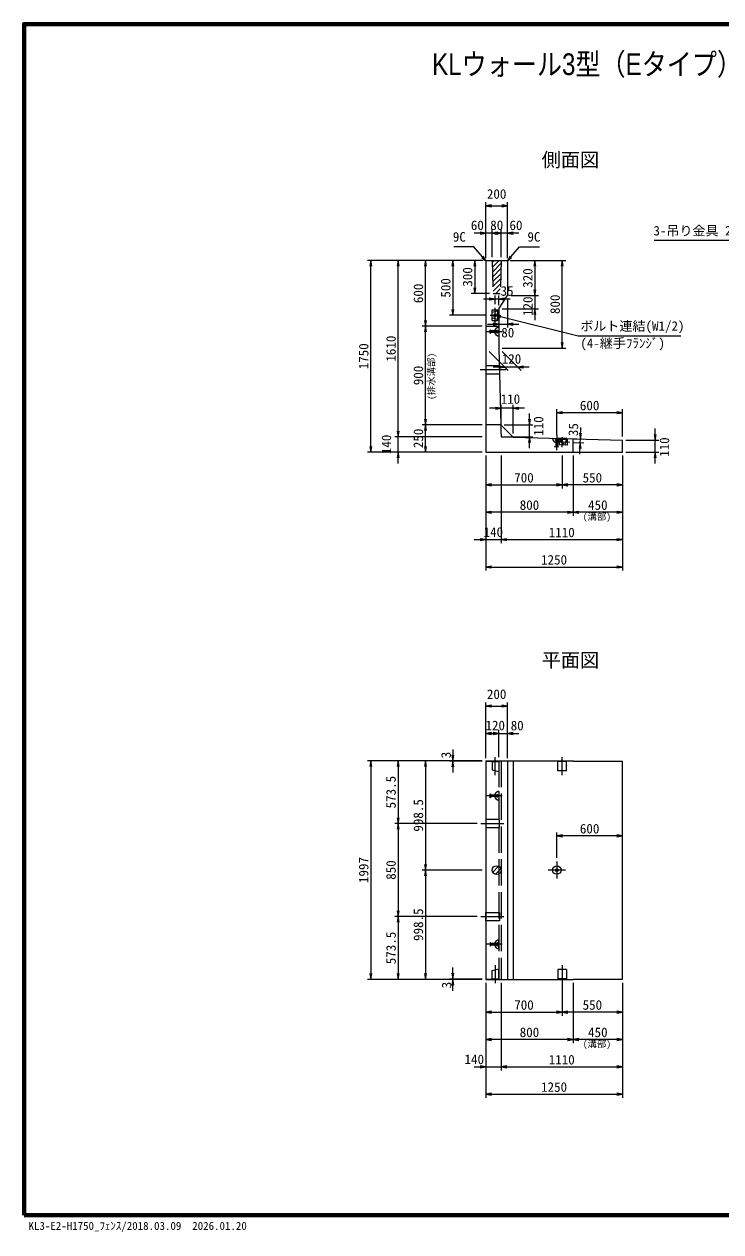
# Model space of a CAD drawing. Units: millimetres at full size, sheet at 1:40. Extents: x 124888 to 140688, y 10657 to 21690.
# Drawn here: x 124888 to 131257, y 10657 to 21690 of the extents above; entities that cross this region are included whole.
import ezdxf
from ezdxf.enums import TextEntityAlignment as Align

# ---------------------------------------------------------------- set-up
doc = ezdxf.new("R2010")
doc.units = ezdxf.units.MM
doc.header["$LTSCALE"] = 40
doc.linetypes.add('CHAIN', pattern=[18.5, 12, -1.5, 3.5, -1.5])
doc.linetypes.add('DASHED', pattern=[7.5, 6, -1.5])
for name, color, linetype, lineweight in [('01図枠', 1, 'Continuous', 70), ('中心', 6, 'CHAIN', 9), ('外形線', 7, 'Continuous', 13), ('寸法', 2, 'Continuous', 9), ('細線', 4, 'Continuous', 9)]:
    doc.layers.add(name, color=color, linetype=linetype, lineweight=lineweight)
doc.layers.add('文字', color=7, linetype='Continuous')
doc.styles.add('ＭＳ ゴシック', font='')
doc.styles.add('ＭＳ Ｐゴシック', font='')
doc.styles.get('ＭＳ ゴシック').set_extended_font_data('MS Gothic')
doc.styles.get('ＭＳ Ｐゴシック').set_extended_font_data('MS PGothic')

# ---------------------------------------------------------------- blocks, each defined once
blk = doc.blocks.new('open_arrow')
at = {"color": 0, "linetype": 'Continuous', "lineweight": -2}
blk.add_lwpolyline([(7.5, 1.25), (0, 0), (7.5, -1.25)], dxfattribs=at)

msp = doc.modelspace()

# ---------------------------------------------------------------- hatches: boundary and pattern name
at = {"layer": '細線'}
h = msp.add_hatch(dxfattribs=at)
h.set_pattern_fill('USER', color=256, style=0, pattern_type=2)
h.set_pattern_definition([(45, (3485.52, 14346.24), (-22.45064, 22.45064), [])])
h.paths.add_polyline_path([(129247.13, 19530.48), (129167.13, 19530.48), (129174.63, 19230.48), (129239.63, 19230.48)])
h = msp.add_hatch(dxfattribs=at)
h.set_pattern_fill('USER', color=256, style=0, pattern_type=2)
h.set_pattern_definition([(45, (17416.1, -61.74), (-22.45064, 22.45064), [])])
h.paths.add_polyline_path([(129167.13, 13962.01, -1), (129247.13, 13962.01, -1)])

# ---------------------------------------------------------------- linework, layer by layer
at = {"layer": '01図枠'}
msp.add_lwpolyline([(124887.54, 10809.99), (140687.54, 10809.99), (140687.54, 21689.99), (124887.54, 21689.99)], close=True, dxfattribs=at)
at = {"layer": '中心'}
for p, q in [((129192.13, 18961.98), (129192.13, 19098.98)), ((129147.13, 19030.48), (129237.13, 19030.48)), ((129257.13, 18880.48), (129118.13, 18880.48)), ((129294.47, 18530.48), (129057.13, 18530.48)), ((129757.94, 17936.69), (129754.18, 17797.74)), ((129805.91, 17825.35), (129808.34, 17915.32)), ((129875.6, 17868.48), (129738.65, 17872.18)), ((129192.13, 14829.51), (129192.13, 14994.51)), ((129807.13, 14829.51), (129807.13, 14994.51)), ((129257.13, 14640.51), (129118.13, 14640.51)), ((129062.13, 14387.01), (129272.13, 14387.01)), ((129757.13, 14040.51), (129757.13, 13883.51)), ((129835.63, 13962.01), (129678.63, 13962.01)), ((129062.13, 13537.01), (129272.13, 13537.01)), ((129257.13, 13283.51), (129118.13, 13283.51)), ((129192.13, 13094.51), (129192.13, 12929.51)), ((129807.13, 13094.51), (129807.13, 12929.51))]:
    msp.add_line(p, q, dxfattribs=at)
at = {"layer": '外形線'}
for p, q in [((129116.13, 19530.48), (129107.13, 19521.48)), ((129116.13, 19530.48), (129298.13, 19530.48)), ((129298.13, 19530.48), (129307.13, 19521.48)), ((129107.13, 19521.48), (129107.13, 17780.48)), ((129307.13, 19521.48), (129307.13, 19210.48)), ((129227.13, 19090.48), (129307.13, 19210.48)), ((129227.13, 19090.48), (129227.13, 18730.48)), ((129227.13, 18730.48), (129244.41, 18030.48)), ((129244.41, 18030.48), (129357.13, 17917.51)), ((129245.89, 17970.47), (129247.13, 17920.48)), ((129247.13, 17920.48), (129297.11, 17919.13)), ((129357.13, 17917.51), (130357.13, 17890.48)), ((130357.13, 17780.48), (130357.13, 17890.48)), ((129107.13, 17780.48), (130357.13, 17780.48)), ((129107.13, 14960.51), (129907.13, 14960.51)), ((129107.13, 14960.51), (129107.13, 12963.51)), ((129307.13, 14960.51), (129307.13, 12963.51)), ((129910.13, 14957.51), (129907.13, 14960.51)), ((129910.13, 14957.51), (130357.13, 14957.51)), ((130357.13, 12966.51), (130357.13, 14957.51)), ((129107.13, 12963.51), (129907.13, 12963.51)), ((129907.13, 12963.51), (129910.13, 12966.51)), ((129910.13, 12966.51), (130357.13, 12966.51))]:
    msp.add_line(p, q, dxfattribs=at)
at = {"layer": '外形線', "linetype": 'DASHED'}
for p, q in [((129167.13, 19530.48), (129174.63, 19230.48)), ((129247.13, 19530.48), (129239.63, 19230.48)), ((129174.63, 19230.48), (129239.63, 19230.48))]:
    msp.add_line(p, q, dxfattribs=at)
at = {"layer": '外形線'}
msp.add_circle((129207.13, 13962.01), 40, dxfattribs=at)
at = {"layer": '寸法'}
for p, q in [((129107.13, 19553.48), (129107.13, 20062.48)), ((129107.13, 20030.48), (129307.13, 20030.48)), ((129307.13, 19553.48), (129307.13, 20062.48)), ((129271.13, 19780.48), (129003.13, 19780.48)), ((129107.13, 19553.48), (129107.13, 19812.48)), ((129411.13, 19780.48), (129143.13, 19780.48)), ((129271.13, 19780.48), (129143.13, 19780.48)), ((129167.13, 19562.48), (129167.13, 19812.48)), ((129167.13, 19562.48), (129167.13, 19812.48)), ((129247.13, 19562.48), (129247.13, 19812.48)), ((129247.13, 19562.48), (129247.13, 19812.48)), ((129307.13, 19553.48), (129307.13, 19812.48)), ((129084.13, 19530.48), (128025.13, 19530.48)), ((128057.13, 17780.48), (128057.13, 19530.48)), ((129084.13, 19530.48), (128275.13, 19530.48)), ((128307.13, 17920.48), (128307.13, 19530.48)), ((129084.13, 19530.48), (128525.13, 19530.48)), ((128557.13, 18930.48), (128557.13, 19530.48)), ((129084.13, 19530.48), (128775.13, 19530.48)), ((128807.13, 19530.48), (128807.13, 19030.48)), ((129084.13, 19530.48), (128975.13, 19530.48)), ((129007.13, 19530.48), (129007.13, 19230.48)), ((129330.13, 19530.48), (129839.13, 19530.48)), ((129330.13, 19530.48), (129589.13, 19530.48)), ((129557.13, 19530.48), (129557.13, 19210.48)), ((129807.13, 18730.48), (129807.13, 19530.48)), ((129557.13, 19314.48), (129557.13, 18986.48)), ((129142.63, 19230.48), (128975.13, 19230.48)), ((129192.13, 19130.98), (129192.13, 19210.68)), ((129227.13, 19122.48), (129227.13, 19210.68)), ((129339.13, 19210.48), (129589.13, 19210.48)), ((129339.13, 19210.48), (129589.13, 19210.48)), ((129331.13, 19178.68), (129088.13, 19178.68)), ((129259.13, 19090.48), (129589.13, 19090.48)), ((129307.13, 19178.48), (129307.13, 18917.41)), ((129115.13, 19030.48), (128775.13, 19030.48)), ((129227.13, 19058.48), (129227.13, 18917.41)), ((129075.13, 18930.48), (128525.13, 18930.48)), ((129075.13, 18930.48), (128525.13, 18930.48)), ((128557.13, 18030.48), (128557.13, 18930.48)), ((129123.13, 18949.41), (129411.13, 18949.41)), ((129139.13, 18698.48), (129312.08, 18525.53)), ((129259.13, 18730.48), (129839.13, 18730.48)), ((129259.13, 18698.48), (129432.08, 18525.53)), ((129504.08, 18557.53), (129176.08, 18557.53)), ((129247.13, 17952.48), (129247.13, 18212.44)), ((129357.13, 17949.51), (129357.13, 18212.44)), ((129461.13, 18180.44), (129143.13, 18180.44)), ((129507.07, 17816.48), (129507.07, 18134.48)), ((129757.13, 17938.7), (129757.13, 18172.39)), ((130357.13, 18140.39), (129757.13, 18140.39)), ((130357.13, 17922.48), (130357.13, 18172.39)), ((128307.13, 17676.48), (128307.13, 18024.48)), ((129075.13, 18030.48), (128525.13, 18030.48)), ((129075.13, 18030.48), (128525.13, 18030.48)), ((128557.13, 17780.48), (128557.13, 18030.48)), ((129276.41, 18030.48), (129539.07, 18030.48)), ((129969, 17761.92), (129975.56, 18004.83)), ((130657.13, 17676.48), (130657.13, 17994.48)), ((129075.13, 17920.48), (128275.13, 17920.48)), ((129075.13, 17920.48), (128275.13, 17920.48)), ((129279.13, 17920.48), (129539.07, 17920.48)), ((129880.05, 17903.37), (130004.74, 17900)), ((130389.13, 17890.48), (130689.13, 17890.48)), ((129075.13, 17780.48), (128025.13, 17780.48)), ((129075.13, 17780.48), (128275.13, 17780.48)), ((129075.13, 17780.48), (128525.13, 17780.48)), ((129907.59, 17867.62), (130003.79, 17865.02)), ((130389.13, 17780.48), (130689.13, 17780.48)), ((129107.13, 17748.48), (129107.13, 16698.48)), ((129107.13, 17748.48), (129107.13, 16948.48)), ((129107.13, 17748.48), (129107.13, 17198.48)), ((129107.13, 17748.48), (129107.13, 17448.48)), ((129247.13, 17748.48), (129247.13, 16948.48)), ((129247.13, 17748.48), (129247.13, 16948.48)), ((129807.13, 17748.48), (129807.13, 17448.48)), ((129807.13, 17748.48), (129807.13, 17448.48)), ((129907.13, 17748.48), (129907.13, 17198.48)), ((129907.13, 17748.48), (129907.13, 17198.48)), ((130357.13, 17748.48), (130357.13, 16698.48)), ((130357.13, 17748.48), (130357.13, 16948.48)), ((130357.13, 17748.48), (130357.13, 17448.48)), ((130357.13, 17748.48), (130357.13, 17198.48)), ((129107.13, 17480.48), (129807.13, 17480.48)), ((130357.13, 17480.48), (129807.13, 17480.48)), ((129907.13, 17230.48), (129107.13, 17230.48)), ((130357.13, 17230.48), (129907.13, 17230.48)), ((129003.13, 16980.48), (129351.13, 16980.48)), ((129247.13, 16980.48), (130357.13, 16980.48)), ((129107.13, 16730.48), (130357.13, 16730.48)), ((129107.13, 14983.51), (129107.13, 15492.51)), ((129107.13, 15460.51), (129307.13, 15460.51)), ((129307.13, 14983.51), (129307.13, 15492.51)), ((129107.13, 14992.51), (129107.13, 15242.51)), ((129227.13, 14992.51), (129227.13, 15242.51)), ((129227.13, 14992.51), (129227.13, 15242.51)), ((129307.13, 14992.51), (129307.13, 15242.51)), ((129227.13, 15210.51), (129107.13, 15210.51)), ((129123.13, 15210.51), (129411.13, 15210.51)), ((128807.13, 15064.51), (128807.13, 14853.51)), ((129075.13, 14960.51), (128025.13, 14960.51)), ((128057.13, 14960.51), (128057.13, 12963.51)), ((129075.13, 14960.51), (128275.13, 14960.51)), ((128307.13, 14960.51), (128307.13, 14387.01)), ((129075.13, 14960.51), (128525.13, 14960.51)), ((128557.13, 14960.51), (128557.13, 13962.01)), ((129075.13, 14960.51), (128775.13, 14960.51)), ((129075.13, 14957.51), (128775.13, 14957.51)), ((129030.13, 14387.01), (128275.13, 14387.01)), ((129030.13, 14387.01), (128275.13, 14387.01)), ((128307.13, 14387.01), (128307.13, 13537.01)), ((129757.13, 14072.51), (129757.13, 14306.2)), ((130357.13, 14274.2), (129757.13, 14274.2)), ((130357.13, 14056.29), (130357.13, 14306.2)), ((129076.13, 13962.01), (128525.13, 13962.01)), ((129076.13, 13962.01), (128525.13, 13962.01)), ((128557.13, 13962.01), (128557.13, 12963.51)), ((129030.13, 13537.01), (128275.13, 13537.01)), ((129030.13, 13537.01), (128275.13, 13537.01)), ((128307.13, 13537.01), (128307.13, 12963.51)), ((128807.13, 12859.51), (128807.13, 13070.51)), ((129075.13, 12963.51), (128025.13, 12963.51)), ((129075.13, 12963.51), (128275.13, 12963.51)), ((129075.13, 12963.51), (128525.13, 12963.51)), ((129075.13, 12966.51), (128775.13, 12966.51)), ((129075.13, 12963.51), (128775.13, 12963.51)), ((129107.13, 12931.51), (129107.13, 11881.51)), ((129107.13, 12931.51), (129107.13, 12131.51)), ((129107.13, 12931.51), (129107.13, 12381.51)), ((129107.13, 12931.51), (129107.13, 12631.51)), ((129247.13, 12931.51), (129247.13, 12131.51)), ((129247.13, 12931.51), (129247.13, 12131.51)), ((129807.13, 12931.51), (129807.13, 12631.51)), ((129807.13, 12931.51), (129807.13, 12631.51)), ((129907.13, 12931.51), (129907.13, 12381.51)), ((129907.13, 12931.51), (129907.13, 12381.51)), ((130357.13, 12931.51), (130357.13, 11881.51)), ((130357.13, 12931.51), (130357.13, 12131.51)), ((130357.13, 12931.51), (130357.13, 12631.51)), ((130357.13, 12931.51), (130357.13, 12381.51)), ((129107.13, 12663.51), (129807.13, 12663.51)), ((130357.13, 12663.51), (129807.13, 12663.51)), ((129907.13, 12413.51), (129107.13, 12413.51)), ((130357.13, 12413.51), (129907.13, 12413.51)), ((129003.13, 12163.51), (129351.13, 12163.51)), ((129247.13, 12163.51), (130357.13, 12163.51)), ((129107.13, 11913.51), (130357.13, 11913.51))]:
    msp.add_line(p, q, dxfattribs=at)
at = {"layer": '寸法', "color": 3, "linetype": 'DASHED'}
for p, q in [((129148.13, 18862.98), (129148.13, 18897.98)), ((129148.13, 18897.98), (129155.79, 18887.48)), ((129155.79, 18873.48), (129148.13, 18862.98)), ((129207.79, 18887.48), (129155.79, 18887.48)), ((129155.79, 18887.48), (129155.79, 18873.48)), ((129207.79, 18873.48), (129155.79, 18873.48)), ((129207.79, 18867.98), (129207.79, 18892.98)), ((129207.79, 18892.98), (129216.13, 18892.98)), ((129216.13, 18867.98), (129207.79, 18867.98)), ((129216.13, 18892.98), (129216.13, 18867.98)), ((129227.13, 18918.98), (129227.13, 18841.98)), ((129718.64, 17907.74), (129795.61, 17905.66)), ((129744.11, 17887.7), (129744.33, 17896.04)), ((129769.1, 17887.03), (129744.11, 17887.7)), ((129744.33, 17896.04), (129769.32, 17895.36)), ((129749.61, 17887.56), (129748.2, 17835.57)), ((129763.6, 17887.18), (129762.2, 17835.2)), ((129769.32, 17895.36), (129769.1, 17887.03)), ((129737.5, 17828.2), (129748.2, 17835.57)), ((129772.49, 17827.25), (129737.5, 17828.2)), ((129748.2, 17835.57), (129762.2, 17835.2)), ((129762.2, 17835.2), (129772.49, 17827.25)), ((129227.13, 14679.01), (129227.13, 14602.01)), ((129148.13, 14623.01), (129148.13, 14658.01)), ((129148.13, 14658.01), (129155.79, 14647.51)), ((129155.79, 14633.51), (129148.13, 14623.01)), ((129207.79, 14647.51), (129155.79, 14647.51)), ((129155.79, 14647.51), (129155.79, 14633.51)), ((129207.79, 14633.51), (129155.79, 14633.51)), ((129207.79, 14628.01), (129207.79, 14653.01)), ((129207.79, 14653.01), (129216.13, 14653.01)), ((129216.13, 14628.01), (129207.79, 14628.01)), ((129216.13, 14653.01), (129216.13, 14628.01)), ((129155.79, 13290.51), (129148.13, 13301.01)), ((129148.13, 13301.01), (129148.13, 13266.01)), ((129148.13, 13266.01), (129155.79, 13276.51)), ((129207.79, 13290.51), (129155.79, 13290.51)), ((129155.79, 13276.51), (129155.79, 13290.51)), ((129207.79, 13276.51), (129155.79, 13276.51)), ((129216.13, 13296.01), (129207.79, 13296.01)), ((129207.79, 13296.01), (129207.79, 13271.01)), ((129207.79, 13271.01), (129216.13, 13271.01)), ((129216.13, 13271.01), (129216.13, 13296.01)), ((129227.13, 13245.01), (129227.13, 13322.01))]:
    msp.add_line(p, q, dxfattribs=at)
at = {"layer": '寸法'}
for points in [[(129111.6, 19525.96), (129077.43, 19565.15), (128997.65, 19656.62), (128815.9, 19656.62)], [(129302.65, 19525.96), (129336.83, 19565.15), (129416.6, 19656.62), (129598.35, 19656.62)], [(132343.5, 18880.48), (132316.69, 18925.04), (131842.63, 19713.06), (130646.08, 19713.06)], [(129192.13, 19030.48), (129242.6, 19017.98), (129952.01, 18842.36), (130890.61, 18842.36)]]:
    msp.add_lwpolyline(points, dxfattribs=at)
at = {"layer": '寸法', "color": 3}
for radius in [38.5, 12.5]:
    msp.add_circle((129757.13, 13962.01), radius, dxfattribs=at)
at = {"layer": '寸法', "color": 3, "linetype": 'DASHED'}
for centre, start, end in [((129227.13, 18880.48), 90, 270), ((129757.13, 17906.7), 178.45184, 358.45184), ((129227.13, 14640.51), 90, 270), ((129227.13, 13283.51), 90, 270)]:
    msp.add_arc(centre, 38.5, start, end, dxfattribs=at)
at = {"layer": '細線'}
for p, q in [((129167.13, 18981.98), (129167.13, 19078.98)), ((129167.13, 19078.98), (129217.13, 19078.98)), ((129167.13, 18981.98), (129217.13, 18981.98)), ((129192.13, 19041.79), (129180.81, 19030.48)), ((129203.44, 19030.48), (129192.13, 19019.17)), ((129217.13, 18981.98), (129217.13, 19078.98)), ((129107.13, 18930.48), (129227.13, 18930.48)), ((129244.41, 18030.48), (129107.13, 18030.48)), ((129757.97, 17846.65), (129759.32, 17896.63)), ((129856.28, 17894.01), (129759.32, 17896.63)), ((129807.43, 17881.64), (129818.44, 17870.03)), ((129854.93, 17844.03), (129856.28, 17894.01)), ((129907.13, 17780.48), (129907.13, 17902.64)), ((129907.13, 17780.48), (129907.13, 17891.8)), ((129854.93, 17844.03), (129757.97, 17846.65)), ((129795.82, 17870.64), (129806.82, 17859.02)), ((129357.13, 14960.51), (129357.13, 12963.51)), ((129847.13, 14954.51), (129767.13, 14954.51)), ((129767.13, 14869.51), (129767.13, 14954.51)), ((129847.13, 14869.51), (129847.13, 14954.51)), ((129847.13, 14869.51), (129767.13, 14869.51)), ((129847.13, 13054.51), (129767.13, 13054.51)), ((129767.13, 13054.51), (129767.13, 12969.51)), ((129847.13, 13054.51), (129847.13, 12969.51)), ((129847.13, 12969.51), (129767.13, 12969.51))]:
    msp.add_line(p, q, dxfattribs=at)
at = {"layer": '細線', "linetype": 'DASHED'}
for p, q in [((129227.13, 19070.48), (129167.13, 19055.48)), ((129167.13, 19005.48), (129227.13, 18990.48)), ((129227.13, 18990.48), (129227.13, 19070.48)), ((129231.32, 18567.98), (129107.13, 18567.98)), ((129233.26, 18492.98), (129107.13, 18492.98)), ((129768.09, 17906.4), (129781.46, 17846.02)), ((129848.06, 17904.24), (129768.09, 17906.4)), ((129831.44, 17844.67), (129848.06, 17904.24)), ((129107.13, 14957.51), (129227.13, 14957.51)), ((129167.13, 14954.51), (129167.13, 14878.51)), ((129167.13, 14954.51), (129227.13, 14954.51)), ((129227.13, 14960.51), (129227.13, 12963.51)), ((129227.13, 14954.51), (129227.13, 14863.51)), ((129247.13, 14960.51), (129247.13, 12963.51)), ((129167.13, 14878.51), (129227.13, 14863.51)), ((129167.13, 13045.51), (129227.13, 13060.51)), ((129167.13, 12969.51), (129167.13, 13045.51)), ((129227.13, 12969.51), (129227.13, 13060.51)), ((129107.13, 12966.51), (129227.13, 12966.51)), ((129167.13, 12969.51), (129227.13, 12969.51))]:
    msp.add_line(p, q, dxfattribs=at)
for points in [[(129107.13, 14349.51), (129232.06, 14349.51), (129232.06, 14424.51), (129107.13, 14424.51)], [(129107.13, 13574.51), (129232.06, 13574.51), (129232.06, 13499.51), (129107.13, 13499.51)]]:
    msp.add_lwpolyline(points, close=True, dxfattribs=at)
at = {"layer": '細線'}
for centre, start, end in [((129186.47, 19024.82), 135, 315), ((129197.78, 19036.14), 315, 135), ((129801.62, 17876.14), 43.45184, 223.45184), ((129812.63, 17864.53), 223.45184, 43.45184)]:
    msp.add_arc(centre, 8, start, end, dxfattribs=at)

# ---------------------------------------------------------------- block references
at = {"layer": '寸法', "xscale": 6.93, "yscale": 6.93}
for p in [(129107.13, 20030.48), (129167.13, 19780.48), (129167.13, 19780.48), (129307.13, 19780.48), (129227.13, 19178.68), (129307.13, 18949.41), (129400.08, 18557.53), (129357.13, 18180.44), (129757.13, 18140.39), (129107.13, 17480.48), (129807.13, 17480.48), (129107.13, 17230.48), (129907.13, 17230.48), (129247.13, 16980.48), (129247.13, 16980.48), (129107.13, 16730.48), (129107.13, 15460.51), (129107.13, 15210.51), (129307.13, 15210.51), (129757.13, 14274.2), (129107.13, 12663.51), (129807.13, 12663.51), (129107.13, 12413.51), (129907.13, 12413.51), (129247.13, 12163.51), (129247.13, 12163.51), (129107.13, 11913.51)]:
    msp.add_blockref('open_arrow', p, dxfattribs=at)
for p, rotation in [((129307.13, 20030.48), 180), ((129107.13, 19780.48), 180), ((129247.13, 19780.48), 180), ((129247.13, 19780.48), 180), ((128057.13, 19530.48), 270), ((128307.13, 19530.48), 270), ((128557.13, 19530.48), 270), ((128807.13, 19530.48), 270), ((129007.13, 19530.48), 270), ((129111.6, 19525.96), 131.1), ((129302.65, 19525.96), 48.9), ((129557.13, 19530.48), 270), ((129807.13, 19530.48), 270), ((129007.13, 19230.48), 90), ((129557.13, 19210.48), 90), ((129557.13, 19210.48), 90), ((129192.13, 19178.68), 180), ((129557.13, 19090.48), 270), ((128557.13, 18930.48), 90), ((128807.13, 19030.48), 90), ((129192.13, 19030.48), 346.1), ((128557.13, 18930.48), 270), ((129227.13, 18949.41), 180), ((129807.13, 18730.48), 90), ((129280.08, 18557.53), 180), ((129247.13, 18180.44), 180), ((130357.13, 18140.39), 180), ((128557.13, 18030.48), 90), ((128557.13, 18030.48), 270), ((129507.07, 18030.48), 90), ((128307.13, 17920.48), 90), ((128307.13, 17920.48), 90), ((129507.07, 17920.48), 270), ((129972.75, 17900.87), 88.5), ((130657.13, 17890.48), 90), ((128057.13, 17780.48), 90), ((128307.13, 17780.48), 270), ((128557.13, 17780.48), 90), ((129971.81, 17865.88), 268.5), ((130657.13, 17780.48), 270), ((129807.13, 17480.48), 180), ((130357.13, 17480.48), 180), ((129907.13, 17230.48), 180), ((130357.13, 17230.48), 180), ((129107.13, 16980.48), 180), ((130357.13, 16980.48), 180), ((130357.13, 16730.48), 180), ((129307.13, 15460.51), 180), ((129227.13, 15210.51), 180), ((129227.13, 15210.51), 180), ((128807.13, 14960.51), 90), ((128057.13, 14960.51), 270), ((128307.13, 14960.51), 270), ((128557.13, 14960.51), 270), ((128807.13, 14957.51), 270), ((128307.13, 14387.01), 90), ((128307.13, 14387.01), 270), ((130357.13, 14274.2), 180), ((128557.13, 13962.01), 90), ((128557.13, 13962.01), 270), ((128307.13, 13537.01), 90), ((128307.13, 13537.01), 270), ((128057.13, 12963.51), 90), ((128307.13, 12963.51), 90), ((128557.13, 12963.51), 90), ((128807.13, 12966.51), 90), ((128807.13, 12963.51), 270), ((129807.13, 12663.51), 180), ((130357.13, 12663.51), 180), ((129907.13, 12413.51), 180), ((130357.13, 12413.51), 180), ((129107.13, 12163.51), 180), ((130357.13, 12163.51), 180), ((130357.13, 11913.51), 180)]:
    msp.add_blockref('open_arrow', p, dxfattribs=dict(at, rotation=rotation))

# ---------------------------------------------------------------- texts
at = {"layer": '寸法', "style": 'ＭＳ ゴシック'}
for s, p in [('200', (129207.13, 20138.48)), ('60', (129030.8, 19852.7)), ('80', (129207.72, 19853.27)), ('60', (129383.79, 19852.7)), ('35', (129302.44, 19252.33)), ('80', (129308.97, 18872.19)), ('120', (129342.86, 18632.13)), ('110', (129333.17, 18265)), ('600', (130057.13, 18206.39)), ('700', (129457.13, 17546.48)), ('550', (130082.13, 17546.48)), ('800', (129507.13, 17296.48)), ('450', (130132.13, 17296.48)), ('140', (129177.13, 17049.81)), ('1110', (129802.13, 17046.48)), ('1250', (129732.13, 16796.48)), ('200', (129207.13, 15568.51)), ('120', (129194.1, 15283.3)), ('80', (129395.14, 15282.32)), ('600', (130057.13, 14340.2)), ('700', (129457.13, 12729.51)), ('550', (130082.13, 12729.51)), ('800', (129507.13, 12479.51)), ('450', (130132.13, 12479.51)), ('140', (129002.93, 12232.84)), ('1110', (129802.13, 12229.51)), ('1250', (129732.13, 11979.51))]:
    msp.add_text(s, height=87.35, dxfattribs=at).set_placement(p, align=Align.MIDDLE_CENTER)
for s, p in [('9C', (128925.65, 19676.62)), ('3-吊り金具 2.5t×68', (131770.63, 19733.06))]:
    msp.add_text(s, height=87.35, dxfattribs=at).set_placement(p, align=Align.BOTTOM_RIGHT)
for s, p in [('9C', (129488.6, 19676.62)), ('ボルト連結(W1/2)', (129972.01, 18862.36))]:
    msp.add_text(s, height=87.35, dxfattribs=at).set_placement(p, align=Align.BOTTOM_LEFT)
for s, rotation, p in [('300', 90, (128941.13, 19380.48)), ('320', 90, (129491.13, 19370.48)), ('600', 90, (128491.13, 19230.48)), ('500', 90, (128741.13, 19280.48)), ('800', 90, (129741.13, 19130.48)), ('120', 90, (129491.99, 19112.77)), ('1750', 90, (127991.13, 18655.48)), ('1610', 90, (128241.13, 18725.48)), ('900', 90, (128491.13, 18480.48)), ('110', 90, (129590.07, 18018.55)), ('250', 90, (128491.13, 17905.48)), ('35', 88.452, (129908.48, 17985.92)), ('140', 90, (128199.13, 17850.48)), ('110', 90, (130740.57, 17826.08)), ('3', 90, (128744.31, 15012.95)), ('573.5', 90, (128241.13, 14673.76)), ('998.5', 90, (128491.13, 14461.26)), ('1997', 90, (127991.13, 13962.01)), ('850', 90, (128241.13, 13962.01)), ('998.5', 90, (128491.13, 13462.76)), ('573.5', 90, (128241.13, 13250.26)), ('3', 90, (128749.6, 12911.07))]:
    msp.add_text(s, height=87.35, rotation=rotation, dxfattribs=at).set_placement(p, align=Align.MIDDLE_CENTER)
at = {"layer": '寸法', "color": 3, "style": 'ＭＳ ゴシック'}
msp.add_text('(4-継手ﾌﾗﾝｼﾞ)', height=87.35, dxfattribs=at).set_placement((129972.01, 18818.74), align=Align.TOP_LEFT)
msp.add_text('(排水溝部)', height=61.71, rotation=90, dxfattribs=at).set_placement((128659.61, 18257.54), align=Align.BOTTOM_LEFT)
for p in [(129995.4, 17141.27), (129995.4, 12324.3)]:
    msp.add_text('(溝部)', height=61.71, dxfattribs=at).set_placement(p, align=Align.BOTTOM_LEFT)
at = {"layer": '文字', "style": 'ＭＳ Ｐゴシック', "width": 0.85}
msp.add_text(' KLウォール3型（Eタイプ）標準部構造図\u3000\u3000\u3000\u3000\u3000\u3000\u3000\u3000\u3000\u3000\u3000\u3000\u3000\u3000 \u3000\u3000\u3000\u3000', height=197.9, dxfattribs=at).set_placement((132787.54, 21165.77), align=Align.BOTTOM_CENTER)
at = {"layer": '文字', "style": 'ＭＳ Ｐゴシック'}
for s, p in [(' 側面図 ', (129881.56, 20347.73)), (' 平面図 ', (129881.56, 15777.76))]:
    msp.add_text(s, height=128.7, dxfattribs=at).set_placement(p, align=Align.BOTTOM_CENTER)
at = {"layer": '文字', "style": 'ＭＳ ゴシック'}
msp.add_text('KL3-E2-H1750_ﾌｪﾝｽ/2018.03.09  2026.01.20', height=73.31, dxfattribs=at).set_placement((124927.74, 10652.54), align=Align.BOTTOM_LEFT)

doc.saveas('drawing.dxf')
